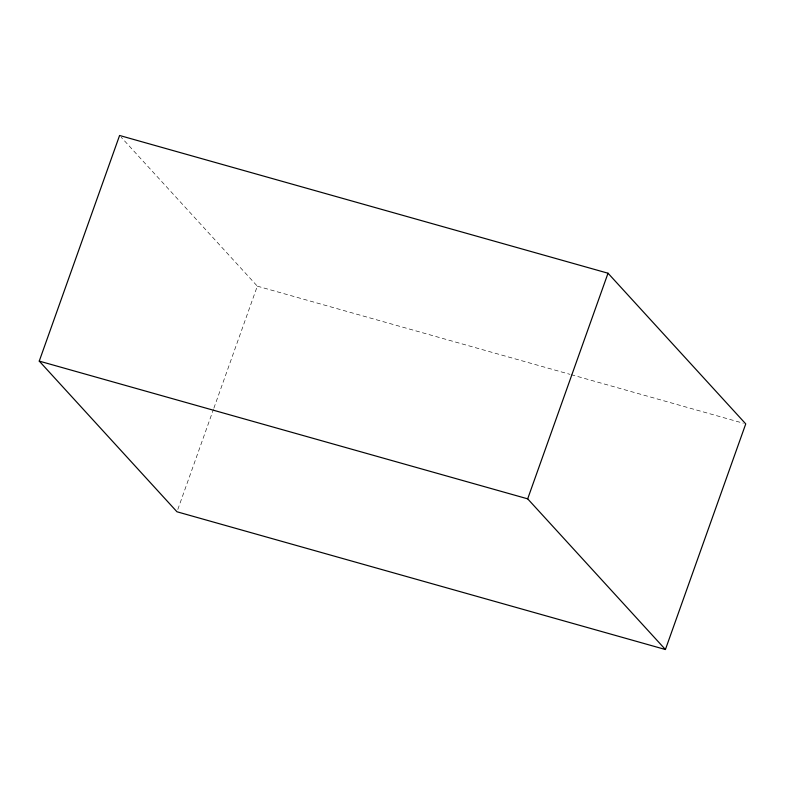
<?xml version="1.0" encoding="UTF-8"?>
<svg xmlns="http://www.w3.org/2000/svg" width="785" height="785" viewBox="0 0 785 785"><rect width="100%" height="100%" fill="white"/><g stroke="black" fill="none" stroke-linecap="round" stroke-linejoin="round"><path stroke-width="0.59" stroke-dasharray="3.92 2.94" d="M177.802 509.485L213.461 409.328M213.873 408.18L257.323 286.162L121.243 137.287M257.323 286.162L569.959 374.327M571.146 374.661L743.395 423.233"/><path stroke-width="1.18" d="M39.25 361.11L119.585 135.481L608.022 273.219L745.75 423.89L665.415 649.519L176.978 511.781L39.25 361.11L527.677 498.838L665.415 649.519M527.677 498.838L608.022 273.219"/></g></svg>
